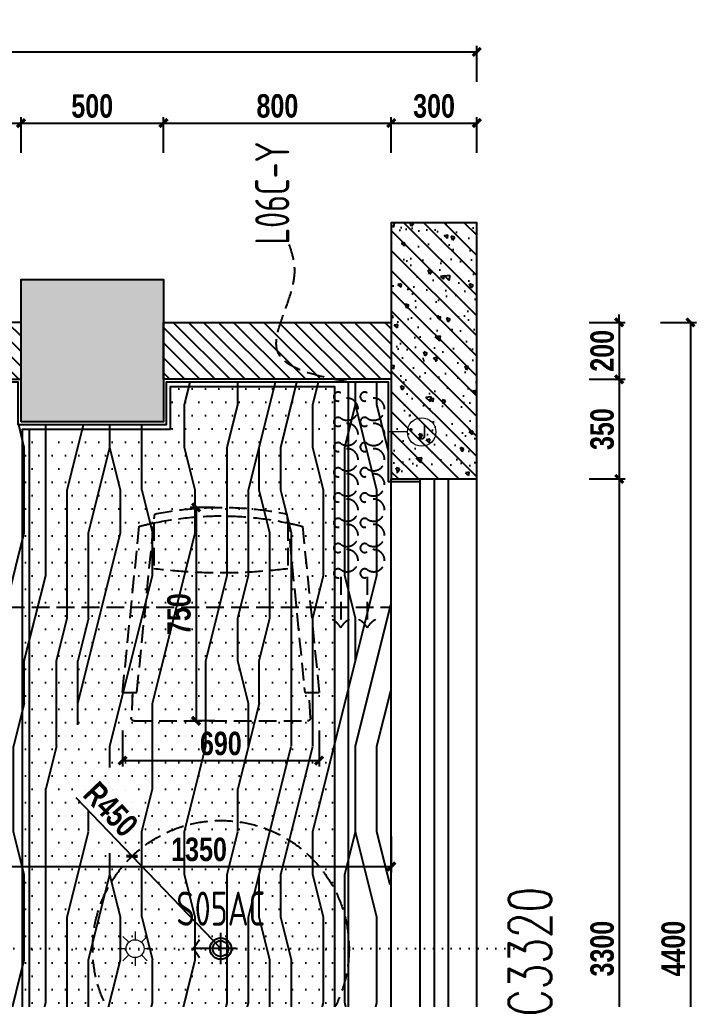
# Model space of a CAD drawing. Header units: millimetres. Extents: x 151151 to 230613, y -376178 to 0.
# Drawn here: x 228237 to 230613, y -373136 to -369694 of the extents above; entities that cross this region are included whole.
import ezdxf
from ezdxf.enums import TextEntityAlignment as Align

# ---------------------------------------------------------------- set-up
doc = ezdxf.new("R2010")
doc.units = ezdxf.units.MM
doc.header["$LTSCALE"] = 250
doc.linetypes.add('DASH', pattern=[0.35, 0.25, -0.1])
doc.linetypes.add('DOT', pattern=[0.25, 0, -0.25])
doc.layers.get('Defpoints').update_dxf_attribs({"color": 250})
for name, color, linetype in [('0-窗帘', 16, 'Continuous'), ('0-辅助线', 1, 'DOT'), ('01-原始砖砌筑间隔墙', 6, 'Continuous'), ('01-原始结构承重墙柱', 6, 'Continuous'), ('01-原始钢筋混凝土加固墙柱', 6, 'Continuous'), ('A-Wind-Text', 11, 'Continuous'), ('C-天花轮廓线', 4, 'Continuous'), ('CON-完成面标注', 66, 'Continuous'), ('CON-施工标注-道具放大标注', 7, 'Continuous'), ('CON-施工标注-道具标注', 66, 'Continuous'), ('GL-玻璃窗线', 5, 'Continuous'), ('GND-地面材质填充', 251, 'Continuous'), ('P-完成面', 3, 'Continuous'), ('P-活动家具', 39, 'DASH'), ('S-LIGHT', 30, 'Continuous')]:
    doc.layers.add(name, color=color, linetype=linetype)
doc.layers.add('C-5消防', color=150, linetype='Continuous', lineweight=5)
doc.layers.add('E-4插座', color=4, linetype='Continuous', lineweight=15)
doc.styles.add('_TCH_WINDOW', font='SIMPLEX', dxfattribs={"bigfont": 'GBCBIG'})
doc.styles.add('PUA-尺寸标高', font='cityb___.ttf', dxfattribs={"width": 0.8})
doc.styles.get("Standard").update_dxf_attribs({"font": ''})
doc.styles.add('ZTA-A-DIMS', font='GBENOR', dxfattribs={"width": 0.8, "bigfont": 'GBCBIG'})
doc.styles.add('宋体', font='', dxfattribs={"width": 0.8, "height": 2.5})
doc.styles.get('Standard').set_extended_font_data('SimSun')
doc.styles.get('宋体').set_extended_font_data('SimSun')
doc.linetypes.add('LED', pattern='A,0.5,-0.2,["LED",Standard,S=0.2,R=0,X=-0.2,Y=-0.1],-0.2', length=0.9)
doc.linetypes.add('LED_LINE', pattern='A,12.7,-5.08,["LED",Standard,S=2.54,R=0,X=-2.54,Y=-1.27],-6.35', length=24.13)
doc.dimstyles.new('PUA 1-35', dxfattribs={"dimscale": 35, "dimtxt": 2.35, "dimasz": 0.8, "dimexe": 0.6, "dimexo": 0.6, "dimgap": 0.5, "dimtad": 1, "dimdec": 0, "dimrnd": 5, "dimdsep": 46, "dimtxsty": 'PUA-尺寸标高', "dimblk": 'ARCHTICK', "dimcen": 1.8, "dimclrd": 66, "dimclre": 66, "dimclrt": 66, "dimadec": 0, "dimazin": 0, "dimtfac": 1.5, "dimtdec": 0, "dimtix": 1, "dimtmove": 2, "dimatfit": 3, "dimldrblk": 'ARROWS', "dimfxl": 3, "dimfxlon": 1, "dimtolj": 1, "dimtzin": 0, "dimarcsym": 0})
pattern_1 = [(45, (-201625.48, 31413.072), (-26.516504, 26.516504), [])]

# ---------------------------------------------------------------- blocks, each defined once
blk = doc.blocks.new('chair-1')
at = {"layer": 'P-活动家具', "linetype": 'DASH'}
for p, q in [((54.6, 234.9), (215.7, 234.9)), ((54.6, -234.9), (215.7, -234.9))]:
    blk.add_line(p, q, dxfattribs=at)
for points in [[(650, 344.9), (650, 294.8), (23.3, 231.8)], [(650, 345.1), (66.3, 286.4)], [(23.3, -231.8), (650, -294.8), (650, -294.8)], [(23.3, -231.8), (650, -294.8), (650, -345.1)], [(66.3, -286.4), (650, -345.1)]]:
    blk.add_lwpolyline(points, dxfattribs=at)
blk.add_lwpolyline([(650, 309.9), (739.5, 314.4, -0.428923), (750, 304.4), (750, -304.4, -0.428923), (739.5, -314.4), (650, -309.9)], format="xyb", dxfattribs=at)
for centre, radius, start, end in [((1195.7, 3.1), 1164.4, 165.9233, 168.5182), ((1164.4, 0), 1164.4, 168.5182, 191.4818), ((1164.4, 0), 1134.4, 168.0478, 191.9522), ((-1673.2, 0), 1903.4, 352.9099, 7.0901), ((1195.7, -3.1), 1164.4, 191.4818, 194.0767)]:
    blk.add_arc(centre, radius, start, end, dxfattribs=at)
blk = doc.blocks.new('$WINLIB2D$00000005')
at = {"color": 0}
for points in [[(-0.5, 0.5), (-0.5, -0.5)], [(-0.5, 0.5), (0.5, 0.5)], [(0.5, -0.5), (0.5, 0.5)], [(0.5, 0.1667), (-0.5, 0.1667)], [(0.5, 0), (-0.5, 0)], [(0.5, -0.1667), (-0.5, -0.1667)], [(-0.5, -0.5), (0.5, -0.5)]]:
    blk.add_lwpolyline(points, dxfattribs=at)
blk = doc.blocks.new('YSJZQT')
at = {"layer": '01-原始砖砌筑间隔墙'}
h = blk.add_hatch(dxfattribs=at)
h.set_pattern_fill('ANSI31', color=251, scale=300)
h.set_pattern_definition(pattern_1)
h.paths.add_polyline_path([(-150, 500), (-150, 7600), (-350, 7600), (-350, 500)])
h = blk.add_hatch(dxfattribs=at)
h.set_pattern_fill('ANSI31', color=251, scale=300)
h.set_pattern_definition(pattern_1)
h.paths.add_polyline_path([(-350, -800), (-150, -800), (-150, 0), (-350, 0)])
at = {"layer": '01-原始结构承重墙柱'}
h = blk.add_hatch(color=8, dxfattribs=at)
h.dxf.hatch_style = 1
h.paths.add_polyline_path([(-500, 500), (0, 500), (0, 0), (-500, 0)])
at = {"layer": '01-原始钢筋混凝土加固墙柱'}
h = blk.add_hatch(dxfattribs=at)
h.set_pattern_fill('钢筋混凝土', color=251, scale=20, pattern_type=2)
h.set_pattern_definition([(45, (-192540.475, 32214.596), (-35.355339, 35.355339), []), (50, (-192540.48, 32214.6), (143.45204, -12.55043), [15, -165]), (355, (-192540.48, 32214.6), (-27.75027, 150.43843), [12, -132]), (100.4514, (-192528.52, 32213.55), (115.70188, 137.88791), [12.74804, -140.22842]), (46.1842, (-192540.48, 32254.6), (213.44821, -33.1038), [22.5, -247.5]), (96.6356, (-192522.69, 32251.84), (186.93254, 194.82357), [19.12206, -210.3426]), (351.1842, (-192540.48, 32254.6), (186.9324, 194.82372), [18, -198]), (21, (-192520.48, 32244.6), (119.38141, -80.52378), [15, -165]), (326, (-192520.48, 32244.6), (48.66307, 145.03001), [12, -132]), (71.4514, (-192510.53, 32237.89), (168.04453, 64.5061), [12.74804, -140.22842]), (37.5, (-192540.475, 32214.596), (2.431971, 66.578771), [0, -130.4, 0, -134, 0, -132.5]), (7.5, (-192540.475, 32214.6), (52.613907, 78.882342), [0, -76.4, 0, -127.4, 0, -50.5]), (327.5, (-192585.075, 32214.596), (106.764487, -4.510974), [0, -50, 0, -156, 0, -207]), (317.5, (-192605.08, 32214.6), (116.637234, 20.020996), [0, -65, 0, -103.6, 0, -147])])
h.paths.add_polyline_path([(-700, -800), (-700, -1100), (200, -1100), (200, -800)])
at = {"layer": '01-原始砖砌筑间隔墙'}
for points in [[(-350, 7600), (-350, 500), (-150, 500), (-150, 7600)], [(-150, -800), (-350, -800), (-350, 0), (-150, 0)]]:
    blk.add_lwpolyline(points, close=True, dxfattribs=at)
at = {"layer": '01-原始结构承重墙柱'}
blk.add_lwpolyline([(-500, 500), (0, 500), (0, 0), (-500, 0)], close=True, dxfattribs=at)
at = {"layer": '01-原始钢筋混凝土加固墙柱'}
blk.add_lwpolyline([(-700, -800), (-700, -1100), (200, -1100), (200, -800)], close=True, dxfattribs=at)
blk = doc.blocks.new('CLS')
at = {"layer": '0-窗帘', "color": 251, "linetype": 'DASH'}
blk.add_line((-646.1, 0), (-807, 0), dxfattribs=at)
for centre, major_axis, start_param, end_param in [((-855.4, 59.1), (-46.9, 46.9), 2.826963, 3.458933), ((-855.4, -59.1), (-46.9, 46.9), 4.395049, 5.027018), ((-633.4, 9), (-11, 11), 3.311504, 7.684184), ((-589.1, -22.4), (-27.4, 27.4), 0.169911, 2.356251), ((-589.1, -22.4), (-27.4, 27.4), 2.356251, 4.542591), ((-544.7, 9), (-11, 11), -0.785341, 1.400999), ((-544.7, 9), (-11, 11), 3.31139, 5.497787), ((-500.4, -22.4), (27.4, 27.4), 1.740594, 3.926934), ((-500.4, -22.4), (27.4, 27.4), 3.926934, 6.113274), ((-456.1, 9), (11, 11), 4.882187, 9.254867), ((-411.7, -22.4), (27.4, 27.4), 1.740594, 3.926934), ((-367.4, 9), (-11, 11), 3.311504, 7.684184), ((-323.1, -22.4), (-27.4, 27.4), 2.356251, 4.542591), ((-278.7, 9), (11, 11), 4.8823, 9.25498), ((-234.4, -22.4), (27.4, 27.4), 1.740708, 3.927048), ((-234.4, -22.4), (-27.4, 27.4), 2.356251, 4.542591), ((-190, 9), (-11, 11), 3.311504, 7.684184), ((-145.7, -22.4), (-27.4, 27.4), 0.169911, 2.356251), ((-145.7, -22.4), (-27.4, 27.4), 2.356251, 4.542591), ((-101.4, 9), (-11, 11), -0.785341, 1.400999), ((-101.4, 9), (-11, 11), 3.31139, 5.497787), ((-57, -22.4), (27.4, 27.4), 1.740594, 3.926934), ((-57, -22.4), (27.4, 27.4), 3.926934, 6.113274), ((-12.7, 9), (11, 11), 4.882187, 9.254867), ((-411.7, -22.4), (27.4, 27.4), 3.926934, 6.113274), ((-323.1, -22.4), (27.4, 27.4), 1.740708, 3.927048)]:
    blk.add_ellipse(centre, major_axis=major_axis, ratio=1, start_param=start_param, end_param=end_param, dxfattribs=at)
blk = doc.blocks.new('0-cl1')
at = {"layer": '0-窗帘', "color": 250, "linetype": 'DASH'}
blk.add_line((-4.8, -648.4), (-4.8, -809.3), dxfattribs=at)
at = {"layer": '0-窗帘', "color": 250, "linetype": 'DASH', "extrusion": (0, 0, -1)}
for centre, major_axis, start_param, end_param in [((4.2, -15), (11, 11), 4.882187, 9.254867), ((-27.2, -59.3), (27.4, 27.4), 3.926934, 6.113274), ((-27.2, -59.3), (27.4, 27.4), 1.740594, 3.926934), ((4.2, -103.7), (11, -11), 3.31139, 5.497787), ((-27.2, -148), (27.4, -27.4), 2.356251, 4.542591), ((4.2, -103.7), (11, -11), -0.785341, 1.400999), ((-27.2, -148), (27.4, -27.4), 0.169911, 2.356251), ((-27.2, -236.7), (27.4, -27.4), 2.356251, 4.542591), ((4.2, -192.3), (11, -11), 3.311504, 7.684184), ((-27.2, -236.7), (27.4, 27.4), 1.740708, 3.927048), ((4.2, -281), (11, 11), 4.8823, 9.25498), ((-27.2, -325.3), (27.4, -27.4), 2.356251, 4.542591), ((-27.2, -325.3), (27.4, 27.4), 1.740708, 3.927048), ((-27.2, -414), (27.4, 27.4), 3.926934, 6.113274), ((4.1, -369.7), (11, -11), 3.311504, 7.684184), ((-27.2, -414), (27.4, 27.4), 1.740594, 3.926934), ((4.2, -458.4), (11, 11), 4.882187, 9.254867), ((-27.2, -502.7), (27.4, 27.4), 3.926934, 6.113274), ((-27.2, -502.7), (27.4, 27.4), 1.740594, 3.926934), ((-27.2, -591.4), (27.4, -27.4), 2.356251, 4.542591), ((4.2, -547), (11, -11), 3.31139, 5.497787), ((4.2, -547), (11, -11), -0.785341, 1.400999), ((-27.2, -591.4), (27.4, -27.4), 0.169911, 2.356251), ((4.2, -635.7), (11, -11), 3.311504, 7.684184), ((-63.9, -857.7), (46.9, -46.9), 4.395049, 5.027018), ((54.3, -857.7), (46.9, -46.9), 2.826963, 3.458933)]:
    blk.add_ellipse(centre, major_axis=major_axis, ratio=1, start_param=start_param, end_param=end_param, dxfattribs=at)
at = {"layer": '0-窗帘', "xscale": -1, "rotation": 270}
blk.add_blockref('CLS', (88.4, -2.3), dxfattribs=at)
blk = doc.blocks.new('_ArchTick')
at = {"color": 0, "linetype": 'ByBlock', "const_width": 0.4}
blk.add_lwpolyline([(-0.5, -0.5), (0.5, 0.5)], dxfattribs=at)
blk = doc.blocks.new('*D47')
at = {"layer": 'CON-施工标注-道具放大标注', "color": 66, "lineweight": -2, "transparency": 16777216}
for p, q in [((221142.1, -370162.3), (221142.1, -370036.3)), ((228242.1, -370162.3), (228242.1, -370036.3)), ((221142.1, -370057.3), (228242.1, -370057.3))]:
    blk.add_line(p, q, dxfattribs=at)
at = {"layer": 'Defpoints', "color": 0, "transparency": 16777216}
for p in [(228242.1, -370057.3), (221142.1, -370557.3), (228242.1, -370607.3)]:
    blk.add_point(p, dxfattribs=at)
at = {"layer": 'CON-施工标注-道具放大标注', "color": 66, "lineweight": -2, "transparency": 16777216, "xscale": 28, "yscale": 28, "zscale": 28, "rotation": 180}
blk.add_blockref('_ArchTick', (221142.1, -370057.3), dxfattribs=at)
at = {"layer": 'CON-施工标注-道具放大标注', "color": 66, "lineweight": -2, "transparency": 16777216, "xscale": 28, "yscale": 28, "zscale": 28}
blk.add_blockref('_ArchTick', (228242.1, -370057.3), dxfattribs=at)
at = {"layer": 'CON-施工标注-道具放大标注', "color": 66, "transparency": 16777216, "insert": (224692.1, -369997.8), "char_height": 82.25, "attachment_point": 5, "style": 'PUA-尺寸标高'}
blk.add_mtext('\\A1;7100', dxfattribs=at)
blk = doc.blocks.new('ARROWS')
at = {"color": 66}
blk.add_line((0, 0), (-3.18, 0), dxfattribs=at)
at = {"color": 66, "const_width": 0.267}
blk.add_lwpolyline([(-1.2, 1.2), (0, 0), (-1.2, -1.2)], dxfattribs=at)
blk = doc.blocks.new('*D48')
at = {"layer": 'CON-施工标注-道具放大标注', "color": 66, "lineweight": -2, "transparency": 16777216}
for p, q in [((228242.1, -370162.3), (228242.1, -370036.3)), ((228742.1, -370162.3), (228742.1, -370036.3)), ((228242.1, -370057.3), (228742.1, -370057.3))]:
    blk.add_line(p, q, dxfattribs=at)
at = {"layer": 'Defpoints', "color": 0, "transparency": 16777216}
for p in [(228742.1, -370057.3), (228242.1, -370607.3), (228742.1, -370607.3)]:
    blk.add_point(p, dxfattribs=at)
at = {"layer": 'CON-施工标注-道具放大标注', "color": 66, "lineweight": -2, "transparency": 16777216, "xscale": 28, "yscale": 28, "zscale": 28, "rotation": 180}
blk.add_blockref('_ArchTick', (228242.1, -370057.3), dxfattribs=at)
at = {"layer": 'CON-施工标注-道具放大标注', "color": 66, "lineweight": -2, "transparency": 16777216, "xscale": 28, "yscale": 28, "zscale": 28}
blk.add_blockref('_ArchTick', (228742.1, -370057.3), dxfattribs=at)
at = {"layer": 'CON-施工标注-道具放大标注', "color": 66, "transparency": 16777216, "insert": (228492.1, -369997.8), "char_height": 82.25, "attachment_point": 5, "style": 'PUA-尺寸标高'}
blk.add_mtext('\\A1;500', dxfattribs=at)
blk = doc.blocks.new('*D49')
at = {"layer": 'CON-施工标注-道具放大标注', "color": 66, "lineweight": -2, "transparency": 16777216}
for p, q in [((228742.1, -370162.3), (228742.1, -370036.3)), ((229542.1, -370162.3), (229542.1, -370036.3)), ((228742.1, -370057.3), (229542.1, -370057.3))]:
    blk.add_line(p, q, dxfattribs=at)
at = {"layer": 'Defpoints', "color": 0, "transparency": 16777216}
for p in [(229542.1, -370057.3), (229542.1, -370407.3), (228742.1, -370607.3)]:
    blk.add_point(p, dxfattribs=at)
at = {"layer": 'CON-施工标注-道具放大标注', "color": 66, "lineweight": -2, "transparency": 16777216, "xscale": 28, "yscale": 28, "zscale": 28, "rotation": 180}
blk.add_blockref('_ArchTick', (228742.1, -370057.3), dxfattribs=at)
at = {"layer": 'CON-施工标注-道具放大标注', "color": 66, "lineweight": -2, "transparency": 16777216, "xscale": 28, "yscale": 28, "zscale": 28}
blk.add_blockref('_ArchTick', (229542.1, -370057.3), dxfattribs=at)
at = {"layer": 'CON-施工标注-道具放大标注', "color": 66, "transparency": 16777216, "insert": (229142.1, -369997.5), "char_height": 82.25, "attachment_point": 5, "style": 'PUA-尺寸标高'}
blk.add_mtext('\\A1;800', dxfattribs=at)
blk = doc.blocks.new('*D50')
at = {"layer": 'CON-施工标注-道具放大标注', "color": 66, "lineweight": -2, "transparency": 16777216}
for p, q in [((229542.1, -370162.3), (229542.1, -370036.3)), ((229842.1, -370162.3), (229842.1, -370036.3)), ((229542.1, -370057.3), (229842.1, -370057.3))]:
    blk.add_line(p, q, dxfattribs=at)
at = {"layer": 'Defpoints', "color": 0, "transparency": 16777216}
for p in [(229842.1, -370057.3), (229542.1, -370407.3), (229842.1, -370407.3)]:
    blk.add_point(p, dxfattribs=at)
at = {"layer": 'CON-施工标注-道具放大标注', "color": 66, "lineweight": -2, "transparency": 16777216, "xscale": 28, "yscale": 28, "zscale": 28, "rotation": 180}
blk.add_blockref('_ArchTick', (229542.1, -370057.3), dxfattribs=at)
at = {"layer": 'CON-施工标注-道具放大标注', "color": 66, "lineweight": -2, "transparency": 16777216, "xscale": 28, "yscale": 28, "zscale": 28}
blk.add_blockref('_ArchTick', (229842.1, -370057.3), dxfattribs=at)
at = {"layer": 'CON-施工标注-道具放大标注', "color": 66, "transparency": 16777216, "insert": (229692.1, -369997.8), "char_height": 82.25, "attachment_point": 5, "style": 'PUA-尺寸标高'}
blk.add_mtext('\\A1;300', dxfattribs=at)
blk = doc.blocks.new('*D51')
at = {"layer": 'CON-施工标注-道具放大标注', "color": 66, "lineweight": -2, "transparency": 16777216}
for p, q in [((220242.1, -369912.3), (220242.1, -369786.3)), ((220242.1, -369807.3), (229842.1, -369807.3)), ((229842.1, -369912.3), (229842.1, -369786.3))]:
    blk.add_line(p, q, dxfattribs=at)
at = {"layer": 'Defpoints', "color": 0, "transparency": 16777216}
for p in [(229842.1, -369807.3), (220242.1, -370407.3), (229842.1, -370407.3)]:
    blk.add_point(p, dxfattribs=at)
at = {"layer": 'CON-施工标注-道具放大标注', "color": 66, "lineweight": -2, "transparency": 16777216, "xscale": 28, "yscale": 28, "zscale": 28, "rotation": 180}
blk.add_blockref('_ArchTick', (220242.1, -369807.3), dxfattribs=at)
at = {"layer": 'CON-施工标注-道具放大标注', "color": 66, "lineweight": -2, "transparency": 16777216, "xscale": 28, "yscale": 28, "zscale": 28}
blk.add_blockref('_ArchTick', (229842.1, -369807.3), dxfattribs=at)
at = {"layer": 'CON-施工标注-道具放大标注', "color": 66, "transparency": 16777216, "insert": (225042.1, -369747.8), "char_height": 82.25, "attachment_point": 5, "style": 'PUA-尺寸标高'}
blk.add_mtext('\\A1;9600', dxfattribs=at)
blk = doc.blocks.new('*D52')
at = {"layer": 'CON-施工标注-道具放大标注', "color": 66, "lineweight": -2, "transparency": 16777216}
for p, q in [((230342.1, -370757.3), (230342.1, -370729.3)), ((230237.1, -370757.3), (230363.1, -370757.3)), ((230342.1, -370757.3), (230342.1, -370957.3)), ((230237.1, -370957.3), (230363.1, -370957.3)), ((230342.1, -370957.3), (230342.1, -370985.3))]:
    blk.add_line(p, q, dxfattribs=at)
at = {"layer": 'Defpoints', "color": 0, "transparency": 16777216}
for p in [(229542.1, -370757.3), (229542.1, -370957.3), (230342.1, -370957.3)]:
    blk.add_point(p, dxfattribs=at)
at = {"layer": 'CON-施工标注-道具放大标注', "color": 66, "lineweight": -2, "transparency": 16777216, "xscale": 28, "yscale": 28, "zscale": 28}
for p, rotation in [((230342.1, -370757.3), 270), ((230342.1, -370957.3), 90)]:
    blk.add_blockref('_ArchTick', p, dxfattribs=dict(at, rotation=rotation))
at = {"layer": 'CON-施工标注-道具放大标注', "color": 66, "transparency": 16777216, "insert": (230282.6, -370857.3), "char_height": 82.25, "attachment_point": 5, "rotation": 90, "style": 'PUA-尺寸标高'}
blk.add_mtext('\\A1;200', dxfattribs=at)
blk = doc.blocks.new('*D53')
at = {"layer": 'CON-施工标注-道具放大标注', "color": 66, "lineweight": -2, "transparency": 16777216}
for p, q in [((230237.1, -370957.3), (230363.1, -370957.3)), ((230342.1, -370957.3), (230342.1, -371307.3)), ((230237.1, -371307.3), (230363.1, -371307.3))]:
    blk.add_line(p, q, dxfattribs=at)
at = {"layer": 'Defpoints', "color": 0, "transparency": 16777216}
for p in [(229542.1, -370957.3), (229842.1, -371307.3), (230342.1, -371307.3)]:
    blk.add_point(p, dxfattribs=at)
at = {"layer": 'CON-施工标注-道具放大标注', "color": 66, "lineweight": -2, "transparency": 16777216, "xscale": 28, "yscale": 28, "zscale": 28}
for p, rotation in [((230342.1, -370957.3), 90), ((230342.1, -371307.3), 270)]:
    blk.add_blockref('_ArchTick', p, dxfattribs=dict(at, rotation=rotation))
at = {"layer": 'CON-施工标注-道具放大标注', "color": 66, "transparency": 16777216, "insert": (230282.6, -371132.3), "char_height": 82.25, "attachment_point": 5, "rotation": 90, "style": 'PUA-尺寸标高'}
blk.add_mtext('\\A1;350', dxfattribs=at)
blk = doc.blocks.new('*D54')
at = {"layer": 'CON-施工标注-道具放大标注', "color": 66, "lineweight": -2, "transparency": 16777216}
for p, q in [((230237.1, -371307.3), (230363.1, -371307.3)), ((230342.1, -371307.3), (230342.1, -374607.3)), ((230237.1, -374607.3), (230363.1, -374607.3))]:
    blk.add_line(p, q, dxfattribs=at)
at = {"layer": 'Defpoints', "color": 0, "transparency": 16777216}
for p in [(229842.1, -371307.3), (229842.1, -374607.3), (230342.1, -374607.3)]:
    blk.add_point(p, dxfattribs=at)
at = {"layer": 'CON-施工标注-道具放大标注', "color": 66, "lineweight": -2, "transparency": 16777216, "xscale": 28, "yscale": 28, "zscale": 28}
for p, rotation in [((230342.1, -371307.3), 90), ((230342.1, -374607.3), 270)]:
    blk.add_blockref('_ArchTick', p, dxfattribs=dict(at, rotation=rotation))
at = {"layer": 'CON-施工标注-道具放大标注', "color": 66, "transparency": 16777216, "insert": (230282.6, -372957.3), "char_height": 82.25, "attachment_point": 5, "rotation": 90, "style": 'PUA-尺寸标高'}
blk.add_mtext('\\A1;3300', dxfattribs=at)
blk = doc.blocks.new('*D57')
at = {"layer": 'CON-施工标注-道具放大标注', "color": 66, "lineweight": -2, "transparency": 16777216}
for p, q in [((230487.1, -370757.3), (230613.1, -370757.3)), ((230592.1, -370757.3), (230592.1, -375157.3)), ((230487.1, -375157.3), (230613.1, -375157.3))]:
    blk.add_line(p, q, dxfattribs=at)
at = {"layer": 'Defpoints', "color": 0, "transparency": 16777216}
for p in [(229542.1, -370757.3), (229542.1, -375157.3), (230592.1, -375157.3)]:
    blk.add_point(p, dxfattribs=at)
at = {"layer": 'CON-施工标注-道具放大标注', "color": 66, "lineweight": -2, "transparency": 16777216, "xscale": 28, "yscale": 28, "zscale": 28}
for p, rotation in [((230592.1, -370757.3), 90), ((230592.1, -375157.3), 270)]:
    blk.add_blockref('_ArchTick', p, dxfattribs=dict(at, rotation=rotation))
at = {"layer": 'CON-施工标注-道具放大标注', "color": 66, "transparency": 16777216, "insert": (230532.1, -372957.3), "char_height": 82.25, "attachment_point": 5, "rotation": 90, "style": 'PUA-尺寸标高'}
blk.add_mtext('\\A1;4400', dxfattribs=at)
blk = doc.blocks.new('*D93')
at = {"layer": 'CON-完成面标注', "color": 66, "lineweight": -2, "transparency": 16777216}
for p, q in [((228192.1, -372563.6), (228192.1, -372689.6)), ((229542.1, -372563.6), (229542.1, -372689.6)), ((228192.1, -372668.6), (229542.1, -372668.6))]:
    blk.add_line(p, q, dxfattribs=at)
at = {"layer": 'Defpoints', "color": 0, "transparency": 16777216}
for p in [(228192.1, -371268.8), (229542.1, -371307.3), (229542.1, -372668.6)]:
    blk.add_point(p, dxfattribs=at)
at = {"layer": 'CON-完成面标注', "color": 66, "lineweight": -2, "transparency": 16777216, "xscale": 28, "yscale": 28, "zscale": 28, "rotation": 180}
blk.add_blockref('_ArchTick', (228192.1, -372668.6), dxfattribs=at)
at = {"layer": 'CON-完成面标注', "color": 66, "lineweight": -2, "transparency": 16777216, "xscale": 28, "yscale": 28, "zscale": 28}
blk.add_blockref('_ArchTick', (229542.1, -372668.6), dxfattribs=at)
at = {"layer": 'CON-完成面标注', "color": 66, "transparency": 16777216, "insert": (228867.1, -372609.1), "char_height": 82.25, "attachment_point": 5, "style": 'PUA-尺寸标高'}
blk.add_mtext('\\A1;1350', dxfattribs=at)
blk = doc.blocks.new('*D170')
at = {"layer": 'CON-施工标注-道具标注', "color": 66, "lineweight": -2, "transparency": 16777216}
for p in [(228434.5, -372426.6), (228943.6, -372957.3)]:
    blk.add_line(p, (228632.1, -372632.5), dxfattribs=at)
at = {"layer": 'Defpoints', "color": 0, "transparency": 16777216}
for p in [(228632.1, -372632.5), (228943.6, -372957.3)]:
    blk.add_point(p, dxfattribs=at)
at = {"layer": 'CON-施工标注-道具标注', "color": 66, "lineweight": -2, "transparency": 16777216, "xscale": 28, "yscale": 28, "zscale": 28, "rotation": 313.8082292593432}
blk.add_blockref('_ArchTick', (228632.1, -372632.5), dxfattribs=at)
at = {"layer": 'CON-施工标注-道具标注', "color": 66, "transparency": 16777216, "insert": (228557.2, -372467.8), "char_height": 82.25, "attachment_point": 5, "rotation": 313.8082, "style": 'PUA-尺寸标高'}
blk.add_mtext('\\A1;R450', dxfattribs=at)
blk = doc.blocks.new('*D171')
at = {"layer": 'CON-施工标注-道具标注', "color": 66, "lineweight": -2, "transparency": 16777216}
for p, q in [((228922.6, -371407.3), (228835.4, -371407.3)), ((228856.4, -371407.3), (228856.4, -372157.3)), ((228922.6, -372157.3), (228835.4, -372157.3))]:
    blk.add_line(p, q, dxfattribs=at)
at = {"layer": 'Defpoints', "color": 0, "transparency": 16777216}
for p in [(228943.6, -371407.3), (228856.4, -372157.3), (228943.6, -372157.3)]:
    blk.add_point(p, dxfattribs=at)
at = {"layer": 'CON-施工标注-道具标注', "color": 66, "lineweight": -2, "transparency": 16777216, "xscale": 28, "yscale": 28, "zscale": 28}
for p, rotation in [((228856.4, -371407.3), 90), ((228856.4, -372157.3), 270)]:
    blk.add_blockref('_ArchTick', p, dxfattribs=dict(at, rotation=rotation))
at = {"layer": 'CON-施工标注-道具标注', "color": 66, "transparency": 16777216, "insert": (228796.9, -371782.3), "char_height": 82.25, "attachment_point": 5, "rotation": 90, "style": 'PUA-尺寸标高'}
blk.add_mtext('\\A1;750', dxfattribs=at)
blk = doc.blocks.new('*D172')
at = {"layer": 'CON-施工标注-道具标注', "color": 66, "lineweight": -2, "transparency": 16777216}
for p, q in [((228598.5, -372191.5), (228598.5, -372317.5)), ((229288.7, -372191.5), (229288.7, -372317.5)), ((228598.5, -372296.5), (229288.7, -372296.5))]:
    blk.add_line(p, q, dxfattribs=at)
at = {"layer": 'Defpoints', "color": 0, "transparency": 16777216}
for p in [(228598.5, -372057.3), (229288.7, -372057.3), (229288.7, -372296.5)]:
    blk.add_point(p, dxfattribs=at)
at = {"layer": 'CON-施工标注-道具标注', "color": 66, "lineweight": -2, "transparency": 16777216, "xscale": 28, "yscale": 28, "zscale": 28, "rotation": 180}
blk.add_blockref('_ArchTick', (228598.5, -372296.5), dxfattribs=at)
at = {"layer": 'CON-施工标注-道具标注', "color": 66, "lineweight": -2, "transparency": 16777216, "xscale": 28, "yscale": 28, "zscale": 28}
blk.add_blockref('_ArchTick', (229288.7, -372296.5), dxfattribs=at)
at = {"layer": 'CON-施工标注-道具标注', "color": 66, "transparency": 16777216, "insert": (228943.6, -372237), "char_height": 82.25, "attachment_point": 5, "style": 'PUA-尺寸标高'}
blk.add_mtext('\\A1;690', dxfattribs=at)
blk = doc.blocks.new('*U420')
for p, q in [((0, 55), (0, -95)), ((-55, 0), (55, 0))]:
    blk.add_line(p, q)
blk.add_lwpolyline([(-30.6, -74), (0, -95), (30.6, -74)])
blk.add_circle((0, 0), 37.5)
at = {"color": 8}
blk.add_circle((0, 0), 27.5, dxfattribs=at)
blk = doc.blocks.new('喷淋')
for points in [[(-0.384, 0.384), (-0.738, 0.738)], [(0, 1.043), (0, 0.543)], [(0.384, 0.384), (0.737, 0.738)], [(-1.043, 0), (-0.543, 0)], [(0.543, 0), (1.043, 0)], [(-0.738, -0.737), (-0.384, -0.384)], [(0, -0.543), (0, -1.043)], [(0.738, -0.738), (0.384, -0.384)]]:
    blk.add_lwpolyline(points)
blk.add_ellipse((0, 0), major_axis=(0, 0.543), ratio=1, start_param=-1.570637775688192, end_param=4.712547531491394)
blk = doc.blocks.new('墙面安装电源接线盒（防水）')
at = {"color": 1, "linetype": 'Continuous'}
blk.add_line((100, 0), (0, 0), dxfattribs=at)
blk.add_circle((175, 0), 75, dxfattribs=at)
at = {"color": 61, "linetype": 'Continuous', "style": '宋体'}
blk.add_attdef('J', text='', height=80, dxfattribs=at).set_placement((149, 0), align=Align.MIDDLE_LEFT)

msp = doc.modelspace()

# ---------------------------------------------------------------- hatches: boundary and pattern name
at = {"layer": 'C-天花轮廓线'}
h = msp.add_hatch(dxfattribs=at)
h.set_pattern_fill('松散材料', color=251, scale=25, double=1)
h.set_pattern_definition([(0, (270702.714, 8602.7), (23.4375, 46.875), [0, -46.875])])
h.paths.add_polyline_path([(228767.1, -371132.3), (228767.1, -370982.3), (229342.1, -370982.3), (229342.1, -374932.3), (228767.1, -374932.3), (228767.1, -374782.3), (228247.1, -374782.3), (228247.1, -371132.3)])
at = {"layer": 'GND-地面材质填充'}
h = msp.add_hatch(dxfattribs=at)
h.set_pattern_fill('木纹面5', color=250, scale=1500, angle=90, pattern_type=2)
h.set_pattern_definition([(90, (270702.7, 8602.7), (-1500, 9e-14), [300, -450, 150, -600]), (90, (270665.2, 9652.7), (-1500, 9e-14), [300, -1200]), (90, (270590.2, 9502.7), (-1500, 9e-14), [150, -1350]), (90, (270552.7, 8677.7), (-1500, 9e-14), [75, -1050, 75, -300]), (90, (270477.7, 9202.7), (-1500, 9e-14), [300, -450, 75, -675]), (90, (270440.2, 8827.7), (-1500, 9e-14), [225, -1275]), (90, (270402.7, 9202.7), (-1500, 9e-14), [450, -1050]), (90, (270365.2, 8752.7), (-1500, 9e-14), [300, -1200]), (90, (270327.7, 9352.7), (-1500, 9e-14), [750, -750]), (90, (270252.7, 8902.7), (-1500, 9e-14), [150, -450, 300, -600]), (90, (270215.2, 9952.7), (-1500, 9e-14), [300, -1200]), (90, (270177.7, 9652.7), (-1500, 9e-14), [150, -1350]), (90, (270140.2, 9352.7), (-1500, 9e-14), [150, -1350]), (90, (270102.7, 8602.7), (-1500, 9e-14), [300, -1200]), (90, (270065.2, 9352.7), (-1500, 9e-14), [300, -1200]), (90, (269990.2, 9352.7), (-1500, 9e-14), [300, -300, 300, -600]), (90, (269915.2, 9052.7), (-1500, 9e-14), [150, -750, 300, -300]), (90, (269877.7, 9352.7), (-1500, 9e-14), [450, -1050]), (90, (269802.7, 9352.7), (-1500, 9e-14), [300, -1200]), (90, (269765.2, 8752.7), (-1500, 9e-14), [450, -600, 150, -300]), (90, (269690.2, 8752.7), (-1500, 9e-14), [750, -750]), (90, (269652.7, 9652.7), (-1500, 9e-14), [150, -1350]), (90, (269615.2, 9202.7), (-1500, 9e-14), [300, -1200]), (90, (269577.7, 8902.7), (-1500, 9e-14), [150, -600, 150, -600]), (90, (269540.2, 8752.7), (-1500, 9e-14), [150, -450, 300, -600]), (90, (269502.7, 9052.7), (-1500, 9e-14), [150, -750, 150, -450]), (90, (269465.2, 9352.7), (-1500, 9e-14), [450, -1050]), (90, (269390.2, 8752.7), (-1500, 9e-14), [300, -1200]), (90, (269352.7, 9502.7), (-1500, 9e-14), [150, -1350]), (90, (269315.2, 9802.7), (-1500, 9e-14), [150, -1350]), (104.03624, (270590.2, 9652.7), (5e-08, 1500), [154.5, -6030.1583]), (104.03624, (270252.7, 9802.7), (5e-08, 1500), [154.5, -6030.1583]), (104.03624, (269352.7, 9652.7), (5e-08, 1500), [154.5, -6030.1583]), (104.03624, (269915.2, 9202.7), (5e-08, 1500), [154.5, -6030.1583]), (104.03624, (269690.2, 9502.7), (5e-08, 1500), [154.5, -6030.1583]), (104.03624, (269802.7, 9652.7), (5e-08, 1500), [154.5, -6030.1583]), (104.03624, (269540.2, 8902.7), (5e-08, 1500), [154.5, -6030.1583]), (104.03624, (269615.2, 9502.7), (5e-08, 1500), [154.5, -6030.1583]), (104.03624, (270177.7, 9802.7), (5e-08, 1500), [309, -5875.6583]), (104.03624, (270065.2, 9652.7), (5e-08, 1500), [309, -5875.6583]), (104.03624, (269990.2, 9652.7), (5e-08, 1500), [309, -5875.6583]), (255.96376, (270477.7, 9202.7), (5e-08, -1500), [154.5, -309, 154.5, -5566.6583]), (255.96376, (270252.7, 8902.7), (5e-08, -1500), [154.5, -6030.1583]), (255.96376, (269577.7, 8902.7), (5e-08, -1500), [309, -5875.6583]), (284.03624, (270665.2, 9652.7), (-5e-08, -1500), [154.5, -6030.1583]), (75.96376, (270665.2, 9952.7), (-5e-08, 1500), [154.5, -6030.1583]), (75.96376, (270140.2, 9502.7), (-5e-08, 1500), [154.5, -6030.1583]), (75.96376, (269877.7, 9802.7), (-5e-08, 1500), [154.5, -6030.1583]), (75.96376, (269765.2, 9202.7), (-5e-08, 1500), [154.5, -6030.1583]), (75.96376, (269577.7, 9052.7), (-5e-08, 1500), [154.5, -6030.1583]), (75.96376, (269502.7, 9202.7), (-5e-08, 1500), [154.5, -6030.1583]), (75.96376, (269765.2, 9202.7), (-5e-08, 1500), [154.5, -6030.1583]), (75.96376, (269540.2, 9652.7), (-5e-08, 1500), [618, -5566.6583]), (75.96376, (270552.7, 8752.7), (-5e-08, 1500), [618, -5566.6583]), (75.96376, (270440.2, 8902.7), (-5e-08, 1500), [618, -5566.6583]), (75.96376, (270365.2, 9052.7), (-5e-08, 1500), [154.5, -309, 309, -5412.1583]), (75.96376, (270252.7, 9052.7), (-5e-08, 1500), [309, -309, 309, -5257.6583]), (75.96376, (270102.7, 8902.7), (-5e-08, 1500), [618, -5566.6583]), (75.96376, (269990.2, 8752.7), (-5e-08, 1500), [618, -5566.6583]), (75.96376, (269915.2, 8752.7), (-5e-08, 1500), [618, -5566.6583]), (75.96376, (269465.2, 9802.7), (-5e-08, 1500), [154.5, -6030.1583]), (75.96377, (269315.2, 9952.7), (-0.0003, 1500), [309, -5875.6583]), (75.96377, (269390.2, 9052.7), (-0.0003, 1500), [309, -5875.6583]), (75.96376, (270702.7, 8902.7), (-3e-05, 1500), [618, -5566.6583]), (75.96376, (269652.7, 9802.7), (-3e-05, 1500), [463.5, -5721.1583]), (75.96376, (269765.2, 9952.7), (-3e-05, 1500), [927, -5257.6583])])
h.paths.add_polyline_path([(229532.1, -371317.3), (229532.1, -370967.3), (228752.1, -370967.3), (228752.1, -371117.3), (228232.1, -371117.3), (228192.1, -371117.3), (228192.1, -374797.3), (228232.1, -374797.3), (228752.1, -374797.3), (228752.1, -374947.3), (229532.1, -374947.3), (229532.1, -374597.3), (229542.1, -371317.3)])

# ---------------------------------------------------------------- linework, layer by layer
at = {"layer": '0-辅助线', "color": 235, "linetype": 'DOT', "ltscale": 0.5}
msp.add_lwpolyline([(229972.1, -372957.3), (220576.5, -372957.3)], dxfattribs=at)
at = {"layer": 'C-天花轮廓线'}
msp.add_lwpolyline([(228767.1, -371132.3), (228767.1, -370982.3), (229342.1, -370982.3), (229342.1, -374932.3), (228767.1, -374932.3), (228767.1, -374782.3), (228247.1, -374782.3), (228247.1, -371132.3)], close=True, dxfattribs=at)
at = {"layer": 'GND-地面材质填充', "color": 252, "linetype": 'DASH'}
msp.add_lwpolyline([(228192.1, -371757.3), (229542.1, -371757.3)], dxfattribs=at)
at = {"layer": 'P-完成面'}
msp.add_lwpolyline([(229642.1, -371317.3), (229532.1, -371317.3), (229532.1, -370967.3), (228752.1, -370967.3), (228752.1, -371117.3), (228232.1, -371117.3), (228232.1, -370967.3), (223722.1, -370967.3), (223722.1, -372437.3), (222962.1, -372437.3), (222962.1, -372277.3), (223562.1, -372277.3), (223562.1, -370987.3), (221172.1, -370987.3), (221172.1, -371187.3), (220472.1, -371187.3), (220472.1, -372277.3), (222072.1, -372277.3), (222072.1, -372437.3), (220472.1, -372437.3), (220472.1, -372491.3), (220442.1, -372491.3)], dxfattribs=at)
at = {"layer": 'P-活动家具', "linetype": 'DASH'}
msp.add_circle((228943.6, -372957.3), 450, dxfattribs=at)
at = {"layer": 'S-LIGHT', "color": 20, "linetype": 'LED_LINE', "ltscale": 0.05, "true_color": 0xff3f00}
for p, q in [((229392.1, -374947.3), (229392.1, -370967.3)), ((228272.1, -374782.3), (228272.1, -371132.3))]:
    msp.add_line(p, q, dxfattribs=at)
at = {"layer": 'S-LIGHT', "linetype": 'DASH'}
msp.add_spline([(229392.1, -370967.3), (229142.1, -370857.3), (229202.9, -370567.6), (229184, -370484.2)], degree=3, dxfattribs=at)

# ---------------------------------------------------------------- block references
at = {"color": 1, "rotation": 90}
msp.add_blockref('YSJZQT', (228742.1, -370607.3), dxfattribs=at)
at = {"layer": '0-窗帘', "xscale": -1}
msp.add_blockref('0-cl1', (229452.8, -371003.1), dxfattribs=at)
at = {"layer": 'C-5消防', "xscale": 57.95999983321484, "yscale": 57.95999983321484, "zscale": 57.95999983321484}
msp.add_blockref('喷淋', (228642.6, -372957.3), dxfattribs=at)
at = {"layer": 'E-4插座', "xscale": 0.6666666666666666, "yscale": 0.6666666666666666, "zscale": 0.6666666666666666}
msp.add_blockref('墙面安装电源接线盒（防水）', (229532.1, -371142.3), dxfattribs=at).add_auto_attribs({'J': 'J '})
at = {"layer": 'GL-玻璃窗线'}
ref = msp.add_blockref('$WINLIB2D$00000005', (229692.1, -372957.3), dxfattribs=dict(at, xscale=3300, yscale=-300, zscale=300, rotation=90))
ref.add_attrib('A', 'C3320', (230103.4, -373194.8), dxfattribs={"layer": 'A-Wind-Text', "height": 148.75, "rotation": 90, "style": '_TCH_WINDOW', "width": 0.705882})
at = {"layer": 'P-活动家具', "color": 39, "linetype": 'DASH', "xscale": -1, "rotation": 90}
msp.add_blockref('chair-1', (228943.6, -371407.3), dxfattribs=at)
at = {"layer": 'S-LIGHT', "rotation": 270}
msp.add_blockref('*U420', (228942.6, -372957.3), dxfattribs=at)

# ---------------------------------------------------------------- texts
at = {"layer": 'S-LIGHT', "linetype": 'LED', "ltscale": 0.005, "style": 'ZTA-A-DIMS', "width": 0.8}
msp.add_text('L06C-Y', height=120, rotation=90, dxfattribs=at).set_placement((229184, -370484.3))
msp.add_text('S05AC', height=120, dxfattribs=at).set_placement((228943.6, -372816.7), align=Align.MIDDLE_CENTER)

# ---------------------------------------------------------------- dimensions: what is measured, and where the dimension line sits
at = {"layer": 'CON-完成面标注'}
dim = msp.add_linear_dim(base=(229542.1, -372668.6), p1=(228192.1, -371268.8), p2=(229542.1, -371307.3), dimstyle='PUA 1-35', dxfattribs=at)
dim.commit()
dim.dimension.update_dxf_attribs({"geometry": '*D93', "text_midpoint": (228867.1, -372609.1)})
at = {"layer": 'CON-施工标注-道具放大标注', "color": 1}
for base, p1, p2, picture, middle in [((229842.1, -369807.3), (220242.1, -370407.3), (229842.1, -370407.3), '*D51', (225042.1, -369747.8)), ((228242.1, -370057.3), (221142.1, -370557.3), (228242.1, -370607.3), '*D47', (224692.1, -369997.8)), ((228742.1, -370057.3), (228242.1, -370607.3), (228742.1, -370607.3), '*D48', (228492.1, -369997.8)), ((229542.1, -370057.3), (228742.1, -370607.3), (229542.1, -370407.3), '*D49', (229142.1, -369997.5)), ((229842.1, -370057.3), (229542.1, -370407.3), (229842.1, -370407.3), '*D50', (229692.1, -369997.8))]:
    dim = msp.add_linear_dim(base=base, p1=p1, p2=p2, dimstyle='PUA 1-35', dxfattribs=at)
    dim.commit()
    dim.dimension.update_dxf_attribs({"geometry": picture, "text_midpoint": middle})
for base, p1, p2, picture, middle in [((230342.1, -370957.3), (229542.1, -370757.3), (229542.1, -370957.3), '*D52', (230282.6, -370857.3)), ((230592.1, -375157.3), (229542.1, -370757.3), (229542.1, -375157.3), '*D57', (230532.1, -372957.3)), ((230342.1, -371307.3), (229542.1, -370957.3), (229842.1, -371307.3), '*D53', (230282.6, -371132.3)), ((230342.1, -374607.3), (229842.1, -371307.3), (229842.1, -374607.3), '*D54', (230282.6, -372957.3))]:
    dim = msp.add_linear_dim(base=base, p1=p1, p2=p2, angle=90, dimstyle='PUA 1-35', dxfattribs=at)
    dim.commit()
    dim.dimension.update_dxf_attribs({"geometry": picture, "text_midpoint": middle})
at = {"layer": 'CON-施工标注-道具标注'}
dim = msp.add_linear_dim(base=(228856.4, -372157.3), p1=(228943.6, -371407.3), p2=(228943.6, -372157.3), angle=90, dimstyle='PUA 1-35', dxfattribs=at)
dim.commit()
dim.dimension.update_dxf_attribs({"geometry": '*D171', "text_midpoint": (228796.9, -371782.3)})
dim = msp.add_linear_dim(base=(229288.7, -372296.5), p1=(228598.5, -372057.3), p2=(229288.7, -372057.3), dimstyle='PUA 1-35', dxfattribs=at)
dim.commit()
dim.dimension.update_dxf_attribs({"geometry": '*D172', "text_midpoint": (228943.6, -372237)})
dim = msp.add_radius_dim(center=(228943.6, -372957.3), mpoint=(228632.1, -372632.5), dimstyle='PUA 1-35', dxfattribs=at)
dim.commit()
dim.dimension.update_dxf_attribs({"geometry": '*D170', "text_midpoint": (228557.2, -372467.8)})

doc.saveas('drawing.dxf')
